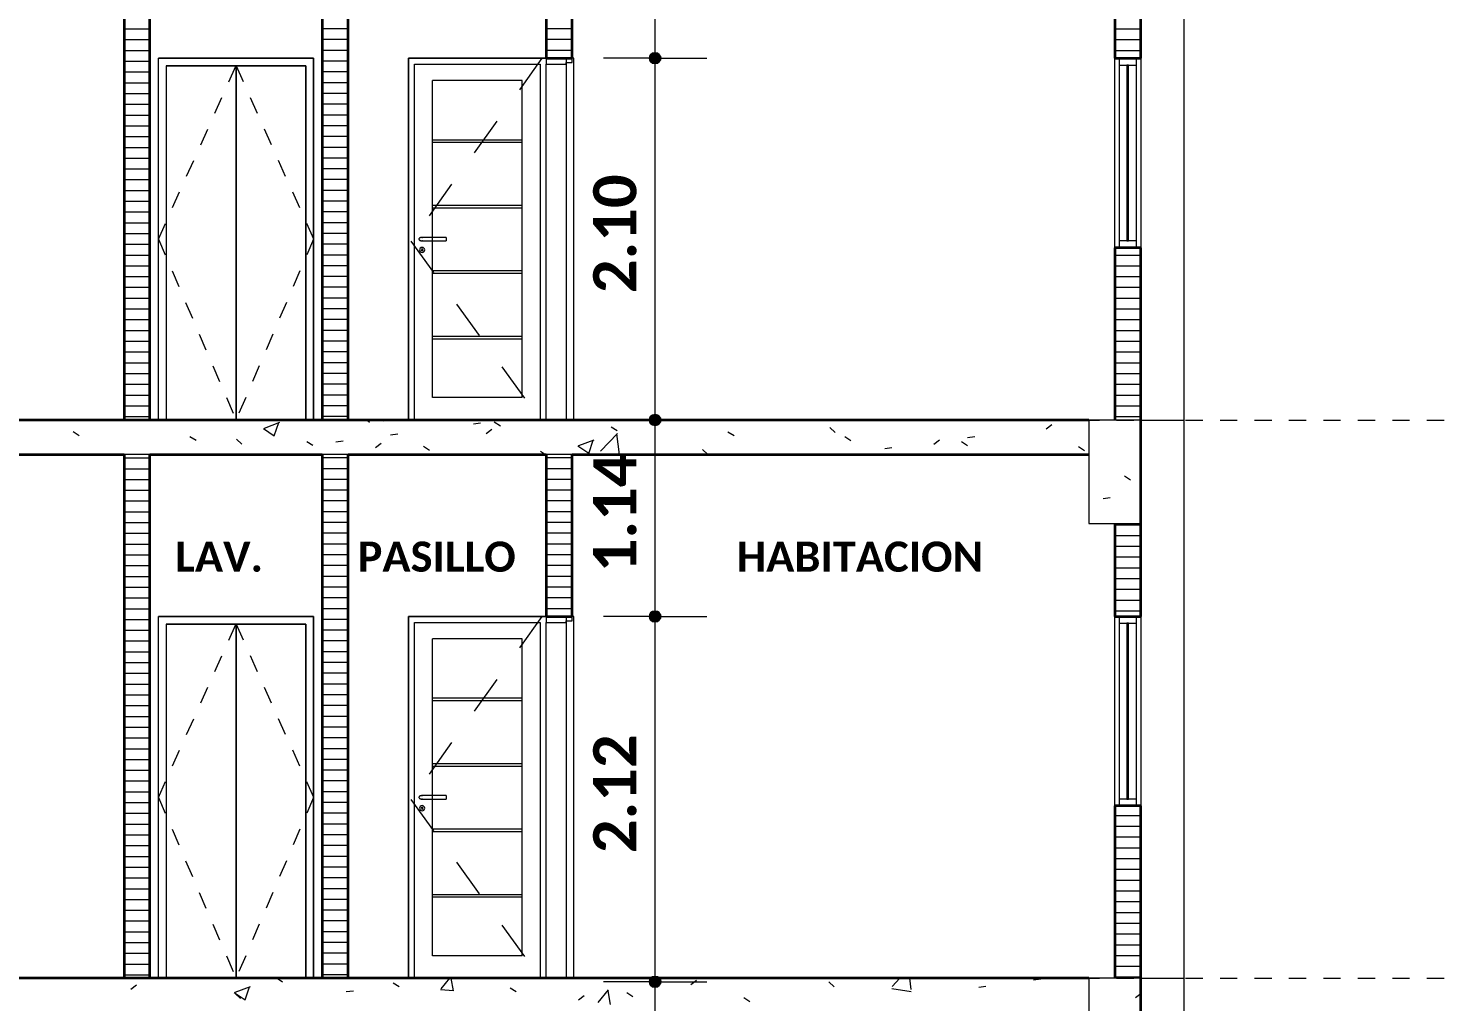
# Model space of a CAD drawing. Header units: metres. Extents: x -144 to 1000, y -717 to 29.
# Drawn here: x 235.41 to 243.67, y -630 to -624.35 of the extents above; entities that cross this region are included whole.
import ezdxf

# ---------------------------------------------------------------- set-up
doc = ezdxf.new("R2010")
doc.units = ezdxf.units.M
for name, pattern in [('Center', [0.054356, 0.00635, -0.016002, 0.016002, -0.016002]), ('Punto 1 mm', [0.075, 0, -0.075]), ('Trazo', [0.45, 0.225, -0.225])]:
    doc.linetypes.add(name, pattern=pattern)
doc.layers.get('0').update_dxf_attribs({"color": 1})
for name, color, linetype, lineweight in [('A-ANNO-DIMS', 1, 'Continuous', 9), ('A-DETL-GENF', 1, 'Continuous', 9), ('A-DETL-THIN', 1, 'Continuous', 9), ('A-DOOR', 1, 'Continuous', 9), ('A-DOOR-FRAM', 1, 'Continuous', 9), ('A-DOOR-HDLN', 1, 'Trazo', 20), ('A-FLOR', 2, 'Continuous', 9), ('A-FLOR-LEVL', 51, 'Continuous', 9), ('A-FLOR-PATT', 8, 'Continuous', 50), ('A-GLAZ', 1, 'Continuous', 9), ('A-WALL', 4, 'Continuous', 9), ('G-ANNO-TEXT', 2, 'Continuous', 9), ('I-FURN', 2, 'Continuous', 9), ('S-BEAM', 1, 'Continuous', 9)]:
    doc.layers.add(name, color=color, linetype=linetype, lineweight=lineweight)
doc.layers.add('A-WALL-PATT', color=7, linetype='Continuous', lineweight=35, true_color=0x9c9c9c)
doc.styles.add('Calibri_B', font='calibrib.ttf', dxfattribs={"height": 0.165})
doc.styles.add('Calibri_B_1', font='calibrib.ttf', dxfattribs={"height": 0.135})

# ---------------------------------------------------------------- blocks, each defined once
blk = doc.blocks.new('ololo')
at = {"layer": 'A-ANNO-DIMS', "lineweight": 25}
h = blk.add_hatch(color=256, dxfattribs=at)
edge = h.paths.add_edge_path()
edge.add_arc((239.0433, -624.5254), 0.0312, 0, 360)
h = blk.add_hatch(color=256, dxfattribs=at)
edge = h.paths.add_edge_path()
edge.add_arc((239.0433, -624.5254), 0.0312, 0, 360)
h = blk.add_hatch(color=256, dxfattribs=at)
edge = h.paths.add_edge_path()
edge.add_arc((239.0433, -626.6254), 0.0312, 0, 360)
h = blk.add_hatch(color=256, dxfattribs=at)
edge = h.paths.add_edge_path()
edge.add_arc((239.0433, -626.6254), 0.0312, 0, 360)
h = blk.add_hatch(color=256, dxfattribs=at)
edge = h.paths.add_edge_path()
edge.add_arc((239.0433, -627.7654), 0.0312, 0, 360)
h = blk.add_hatch(color=256, dxfattribs=at)
edge = h.paths.add_edge_path()
edge.add_arc((239.0433, -627.7654), 0.0312, 0, 360)
h = blk.add_hatch(color=256, dxfattribs=at)
edge = h.paths.add_edge_path()
edge.add_arc((239.0433, -629.8854), 0.0312, 0, 360)
h = blk.add_hatch(color=256, dxfattribs=at)
edge = h.paths.add_edge_path()
edge.add_arc((239.0433, -629.8854), 0.0312, 0, 360)
at = {"layer": 'A-ANNO-DIMS'}
for p, q in [((239.0433, -624.5254), (239.0433, -623.3854)), ((239.0433, -624.5254), (238.7433, -624.5254)), ((239.0433, -624.5254), (238.7433, -624.5254)), ((239.0433, -626.6254), (239.0433, -624.5254)), ((239.0433, -624.5254), (239.3433, -624.5254)), ((239.0433, -624.5254), (239.3433, -624.5254)), ((239.0433, -626.6254), (238.7433, -626.6254)), ((239.0433, -626.6254), (238.7433, -626.6254)), ((239.0433, -627.7654), (239.0433, -626.6254)), ((239.0433, -626.6254), (239.3433, -626.6254)), ((239.0433, -626.6254), (239.3433, -626.6254)), ((239.0433, -627.7654), (238.7433, -627.7654)), ((239.0433, -627.7654), (238.7433, -627.7654)), ((239.0433, -629.8854), (239.0433, -627.7654)), ((239.0433, -627.7654), (239.3433, -627.7654)), ((239.0433, -627.7654), (239.3433, -627.7654)), ((239.0433, -629.8854), (238.7433, -629.8854)), ((239.0433, -629.8854), (238.7433, -629.8854)), ((239.0433, -631.0054), (239.0433, -629.8854)), ((239.0433, -629.8854), (239.3433, -629.8854)), ((239.0433, -629.8854), (239.3433, -629.8854))]:
    blk.add_line(p, q, dxfattribs=at)
at = {"layer": 'A-ANNO-DIMS', "lineweight": 25}
for centre in [(239.0433, -624.5254), (239.0433, -624.5254), (239.0433, -626.6254), (239.0433, -626.6254), (239.0433, -627.7654), (239.0433, -627.7654), (239.0433, -629.8854), (239.0433, -629.8854)]:
    blk.add_circle(centre, 0.0312, dxfattribs=at)
at = {"layer": 'A-DETL-GENF'}
for p, q in [((241.7676, -626.9496), (241.8029, -626.9722)), ((241.643, -627.0802), (241.6846, -627.0748)), ((241.8302, -629.9773), (241.8612, -629.9534))]:
    blk.add_line(p, q, dxfattribs=at)
at = {"layer": 'A-DETL-THIN'}
for p, q in [((241.5612, -626.6254), (241.5612, -627.2254)), ((241.8612, -626.6254), (241.5612, -626.6254)), ((241.8612, -627.2254), (241.8612, -626.6254)), ((241.5612, -627.2254), (241.8612, -627.2254)), ((241.5612, -629.8654), (241.5612, -630.4654)), ((241.8612, -629.8654), (241.5612, -629.8654)), ((241.8612, -630.4654), (241.8612, -629.8654))]:
    blk.add_line(p, q, dxfattribs=at)
at = {"layer": 'A-DOOR', "lineweight": 15}
for p, q in [((238.5715, -624.5254), (238.5265, -624.5254)), ((238.5265, -624.5254), (238.5265, -626.6254)), ((238.5715, -626.6254), (238.5715, -624.5254)), ((238.5265, -626.6254), (238.5715, -626.6254)), ((238.5715, -627.7654), (238.5265, -627.7654)), ((238.5265, -627.7654), (238.5265, -629.8654)), ((238.5715, -629.8654), (238.5715, -627.7654)), ((238.5265, -629.8654), (238.5715, -629.8654))]:
    blk.add_line(p, q, dxfattribs=at)
at = {"layer": 'A-DOOR', "linetype": 'Center'}
for p, q in [((236.1615, -625.5754), (236.6115, -624.5704)), ((236.6115, -624.5704), (237.0615, -625.5754)), ((236.1615, -625.5754), (236.6115, -626.6254)), ((237.0615, -625.5754), (236.6115, -626.6254)), ((236.1615, -628.8154), (236.6115, -627.8104)), ((236.6115, -627.8104), (237.0615, -628.8154)), ((236.1615, -628.8154), (236.6115, -629.8654)), ((237.0615, -628.8154), (236.6115, -629.8654))]:
    blk.add_line(p, q, dxfattribs=at)
at = {"layer": 'A-DOOR'}
for p, q in [((236.2065, -624.5704), (236.2065, -626.6254)), ((236.6115, -624.5704), (236.2065, -624.5704)), ((236.6115, -626.6254), (236.6115, -624.5704)), ((237.0165, -624.5704), (236.6115, -624.5704)), ((236.6115, -624.5704), (236.6115, -626.6254)), ((237.0165, -626.6254), (237.0165, -624.5704)), ((238.2715, -624.6554), (237.7515, -624.6554)), ((237.7515, -626.4954), (237.7515, -624.6554)), ((238.2715, -626.4954), (238.2715, -624.6554)), ((238.2715, -625.0004), (237.7515, -625.0004)), ((238.2715, -625.0154), (237.7515, -625.0154)), ((238.2715, -625.3804), (237.7515, -625.3804)), ((238.2715, -625.3954), (237.7515, -625.3954)), ((237.6898, -625.5654), (237.6932, -625.5654)), ((237.6932, -625.5853), (237.6898, -625.5853)), ((237.8315, -625.5654), (237.6915, -625.5654)), ((237.6915, -625.5854), (237.8315, -625.5854)), ((238.2715, -625.7604), (237.7515, -625.7604)), ((238.2715, -625.7754), (237.7515, -625.7754)), ((238.2715, -626.1404), (237.7515, -626.1404)), ((238.2715, -626.1554), (237.7515, -626.1554)), ((238.2715, -626.4954), (237.7515, -626.4954)), ((236.2065, -627.8104), (236.2065, -629.8654)), ((236.6115, -627.8104), (236.2065, -627.8104)), ((236.6115, -629.8654), (236.6115, -627.8104)), ((237.0165, -627.8104), (236.6115, -627.8104)), ((236.6115, -627.8104), (236.6115, -629.8654)), ((237.0165, -629.8654), (237.0165, -627.8104)), ((238.2715, -627.8954), (237.7515, -627.8954)), ((237.7515, -629.7354), (237.7515, -627.8954)), ((238.2715, -629.7354), (238.2715, -627.8954)), ((238.2715, -628.2404), (237.7515, -628.2404)), ((238.2715, -628.2554), (237.7515, -628.2554)), ((238.2715, -628.6204), (237.7515, -628.6204)), ((238.2715, -628.6354), (237.7515, -628.6354)), ((237.6898, -628.8054), (237.6932, -628.8054)), ((237.6932, -628.8253), (237.6898, -628.8253)), ((237.8315, -628.8054), (237.6915, -628.8054)), ((237.6915, -628.8254), (237.8315, -628.8254)), ((238.2715, -629.0004), (237.7515, -629.0004)), ((238.2715, -629.0154), (237.7515, -629.0154)), ((238.2715, -629.3804), (237.7515, -629.3804)), ((238.2715, -629.3954), (237.7515, -629.3954)), ((238.2715, -629.7354), (237.7515, -629.7354))]:
    blk.add_line(p, q, dxfattribs=at)
at = {"layer": 'A-DOOR', "flags": 128}
for points in [[(237.8315, -625.5654), (237.8315, -625.5658), (237.8315, -625.5664), (237.8315, -625.5674), (237.8315, -625.5686), (237.8315, -625.5701), (237.8315, -625.5718), (237.8315, -625.5735), (237.8315, -625.5754)], [(237.8315, -625.5754), (237.8315, -625.5772), (237.8315, -625.579), (237.8315, -625.5806), (237.8315, -625.5821), (237.8315, -625.5834), (237.8315, -625.5843), (237.8315, -625.585), (237.8315, -625.5853)], [(237.8315, -628.8054), (237.8315, -628.8058), (237.8315, -628.8064), (237.8315, -628.8074), (237.8315, -628.8086), (237.8315, -628.8101), (237.8315, -628.8118), (237.8315, -628.8135), (237.8315, -628.8154)], [(237.8315, -628.8154), (237.8315, -628.8172), (237.8315, -628.819), (237.8315, -628.8206), (237.8315, -628.8221), (237.8315, -628.8234), (237.8315, -628.8243), (237.8315, -628.825), (237.8315, -628.8253)]]:
    blk.add_lwpolyline(points, dxfattribs=at)
at = {"layer": 'A-DOOR'}
for centre, radius, start, end in [((237.6915, -625.6383), 0.015, 90, 270), ((237.6915, -625.6383), 0.015, 270, 90), ((237.6915, -625.6383), 0.005, 90, 270), ((237.6915, -625.6383), 0.005, 270, 90), ((237.6915, -628.8783), 0.015, 90, 270), ((237.6915, -628.8783), 0.005, 90, 270), ((237.6915, -628.8783), 0.015, 270, 90), ((237.6915, -628.8783), 0.005, 270, 90)]:
    blk.add_arc(centre, radius, start, end, dxfattribs=at)
for points in [[(237.6932, -625.5654), (237.6921, -625.5654), (237.6898, -625.5654), (237.6864, -625.5657), (237.6832, -625.5664), (237.6803, -625.5674), (237.6778, -625.5686), (237.6757, -625.5701), (237.6742, -625.5717), (237.6732, -625.5735), (237.673, -625.5748), (237.673, -625.5754)], [(237.673, -625.5754), (237.673, -625.576), (237.6732, -625.5772), (237.6742, -625.579), (237.6757, -625.5807), (237.6778, -625.5822), (237.6803, -625.5834), (237.6832, -625.5844), (237.6864, -625.5851), (237.6898, -625.5854), (237.6921, -625.5854), (237.6932, -625.5853)], [(237.6932, -628.8054), (237.6921, -628.8054), (237.6898, -628.8054), (237.6864, -628.8057), (237.6832, -628.8064), (237.6803, -628.8074), (237.6778, -628.8086), (237.6757, -628.8101), (237.6742, -628.8117), (237.6732, -628.8135), (237.673, -628.8148), (237.673, -628.8154)], [(237.673, -628.8154), (237.673, -628.816), (237.6732, -628.8172), (237.6742, -628.819), (237.6757, -628.8207), (237.6778, -628.8222), (237.6803, -628.8234), (237.6832, -628.8244), (237.6864, -628.8251), (237.6898, -628.8254), (237.6921, -628.8254), (237.6932, -628.8253)]]:
    blk.add_open_spline(points, degree=3, dxfattribs=at)
at = {"layer": 'A-DOOR-FRAM'}
for p, q in [((236.1615, -626.6254), (236.1615, -624.5254)), ((237.0615, -624.5254), (236.1615, -624.5254)), ((237.0615, -626.6254), (237.0615, -624.5254)), ((238.4115, -624.5254), (237.6115, -624.5254)), ((237.6115, -624.5254), (237.6115, -626.6254)), ((236.2065, -624.5704), (236.2065, -626.6254)), ((236.2065, -624.5704), (237.0165, -624.5704)), ((237.0165, -624.5704), (237.0165, -626.6254)), ((237.6465, -626.6254), (237.6465, -624.5604)), ((237.6465, -624.5604), (238.3765, -624.5604)), ((238.3765, -624.5604), (238.3765, -626.6254)), ((238.4115, -626.6254), (238.4115, -624.5604)), ((236.1615, -629.8654), (236.1615, -627.7654)), ((237.0615, -627.7654), (236.1615, -627.7654)), ((237.0615, -629.8654), (237.0615, -627.7654)), ((238.4115, -627.7654), (237.6115, -627.7654)), ((237.6115, -627.7654), (237.6115, -629.8654)), ((236.2065, -627.8104), (236.2065, -629.8654)), ((236.2065, -627.8104), (237.0165, -627.8104)), ((237.0165, -627.8104), (237.0165, -629.8654)), ((237.6465, -629.8654), (237.6465, -627.8004)), ((237.6465, -627.8004), (238.3765, -627.8004)), ((238.3765, -627.8004), (238.3765, -629.8654)), ((238.4115, -629.8654), (238.4115, -627.8004))]:
    blk.add_line(p, q, dxfattribs=at)
at = {"layer": 'A-DOOR-FRAM', "lineweight": 15}
for p, q in [((238.4115, -624.5254), (238.4115, -624.5604)), ((238.5615, -624.5254), (238.4115, -624.5254)), ((238.5265, -624.5604), (238.5265, -624.5504)), ((238.5265, -624.5504), (238.5615, -624.5504)), ((238.5615, -624.5504), (238.5615, -624.5254)), ((238.4115, -624.5604), (238.5265, -624.5604)), ((238.4115, -627.7654), (238.4115, -627.8004)), ((238.5615, -627.7654), (238.4115, -627.7654)), ((238.5615, -627.7904), (238.5615, -627.7654)), ((238.4115, -627.8004), (238.5265, -627.8004)), ((238.5265, -627.8004), (238.5265, -627.7904)), ((238.5265, -627.7904), (238.5615, -627.7904))]:
    blk.add_line(p, q, dxfattribs=at)
at = {"layer": 'A-DOOR-HDLN'}
for p, q in [((238.3865, -624.5254), (237.6265, -625.5874)), ((237.6265, -625.5874), (238.3765, -626.6254)), ((238.3865, -627.7654), (237.6265, -628.8274)), ((237.6265, -628.8274), (238.3765, -629.8654))]:
    blk.add_line(p, q, dxfattribs=at)
at = {"layer": 'A-FLOR', "lineweight": 35}
for p, q in [((241.5612, -626.6254), (232.9626, -626.6254)), ((232.9626, -626.8254), (235.9615, -626.8254)), ((236.1115, -626.8254), (237.1115, -626.8254)), ((237.2615, -626.8254), (238.4115, -626.8254)), ((238.5615, -626.8254), (241.5612, -626.8254)), ((241.5612, -629.8654), (232.9626, -629.8654))]:
    blk.add_line(p, q, dxfattribs=at)
at = {"layer": 'A-FLOR-LEVL', "color": 251, "linetype": 'Punto 1 mm', "true_color": 0x6c6c6c}
for p, q in [((237.7216, -626.6254), (250.923, -626.6254)), ((237.7216, -629.8654), (250.923, -629.8654))]:
    blk.add_line(p, q, dxfattribs=at)
at = {"layer": 'A-FLOR-PATT', "color": 8, "lineweight": 5, "true_color": 0x828282}
for p, q in [((235.4836, -626.6286), (235.4878, -626.6254)), ((235.666, -626.6919), (235.7014, -626.7144)), ((236.7706, -626.6742), (236.8337, -626.7168)), ((236.7761, -626.6721), (236.865, -626.638)), ((236.8337, -626.7172), (236.8594, -626.6405)), ((237.3716, -626.6254), (237.3859, -626.6385)), ((237.4606, -626.6254), (237.4674, -626.6297)), ((237.4642, -626.6254), (237.4837, -626.6284)), ((237.9893, -626.6474), (238.0308, -626.6419)), ((238.0628, -626.7042), (238.0961, -626.6786)), ((238.11, -626.6358), (238.1454, -626.6584)), ((238.7257, -626.806), (238.8246, -626.7029)), ((238.788, -626.6645), (238.8234, -626.687)), ((239.466, -626.6931), (239.5013, -626.7156)), ((240.0582, -626.6698), (240.0891, -626.6981)), ((241.3122, -626.6764), (241.3455, -626.6508)), ((236.344, -626.7205), (236.3793, -626.743)), ((236.6144, -626.7374), (236.6453, -626.7657)), ((237.0219, -626.7492), (237.0573, -626.7717)), ((237.1911, -626.7525), (237.2327, -626.747)), ((237.4213, -626.7855), (237.4546, -626.7599)), ((237.5083, -626.7107), (237.5498, -626.7053)), ((237.6999, -626.7778), (237.7352, -626.8003)), ((238.5957, -626.7759), (238.6589, -626.8185)), ((238.6015, -626.7737), (238.6904, -626.7396)), ((238.6588, -626.8189), (238.6846, -626.7422)), ((238.8362, -626.8254), (238.8222, -626.7051)), ((240.1439, -626.7218), (240.1793, -626.7443)), ((240.3761, -626.7901), (240.4177, -626.7846)), ((240.6604, -626.7656), (240.6937, -626.7401)), ((240.8219, -626.7504), (240.8572, -626.7729)), ((240.8571, -626.7268), (240.8987, -626.7213)), ((241.4998, -626.779), (241.5352, -626.8016)), ((238.3778, -626.8064), (238.4076, -626.8254)), ((238.7259, -626.8211), (238.7538, -626.8254)), ((239.3176, -626.797), (239.3485, -626.8253)), ((236.0016, -629.9295), (236.0348, -629.904)), ((236.6064, -629.9465), (236.6954, -629.9124)), ((236.6647, -629.9914), (236.6905, -629.9146)), ((236.8495, -629.8654), (236.881, -629.8855)), ((237.5236, -629.8916), (237.5589, -629.9141)), ((237.8013, -629.9263), (237.8524, -629.8654)), ((237.8739, -629.9376), (237.8606, -629.8654)), ((238.2015, -629.9203), (238.2369, -629.9428)), ((239.251, -629.9017), (239.2842, -629.8762)), ((240.0513, -629.8867), (240.0822, -629.9151)), ((240.4172, -629.9249), (240.5302, -629.9425)), ((240.4183, -629.9123), (240.4633, -629.8654)), ((240.5284, -629.9313), (240.5208, -629.8654)), ((240.9218, -629.9167), (240.9633, -629.9112)), ((241.2394, -629.8749), (241.281, -629.8694)), ((236.6016, -629.9483), (236.6648, -629.991)), ((236.6069, -629.9538), (236.6378, -629.9821)), ((237.2516, -629.943), (237.2931, -629.9375)), ((237.7978, -629.9305), (237.8737, -629.9371)), ((238.5991, -629.991), (238.6323, -629.9655)), ((238.7122, -630.006), (238.7734, -629.933)), ((238.7848, -630.0173), (238.7701, -629.9377)), ((238.8795, -629.9489), (238.9148, -629.9714)), ((239.5575, -629.9775), (239.5928, -630.0001))]:
    blk.add_line(p, q, dxfattribs=at)
at = {"layer": 'A-GLAZ', "lineweight": 15}
for p, q in [((241.8363, -624.5254), (241.7363, -624.5254)), ((241.7363, -624.5254), (241.7363, -624.5654)), ((241.8363, -624.5654), (241.8363, -624.5254)), ((241.7363, -624.5654), (241.8363, -624.5654)), ((241.7913, -624.5654), (241.7813, -624.5654)), ((241.7813, -624.5654), (241.7813, -625.5854)), ((241.7913, -625.5854), (241.7913, -624.5654)), ((241.7363, -625.5854), (241.7363, -625.6254)), ((241.8363, -625.5854), (241.7363, -625.5854)), ((241.7363, -625.6254), (241.8363, -625.6254)), ((241.7813, -625.5854), (241.7913, -625.5854)), ((241.8363, -625.6254), (241.8363, -625.5854)), ((241.8363, -627.7654), (241.7363, -627.7654)), ((241.7363, -627.7654), (241.7363, -627.8054)), ((241.8363, -627.8054), (241.8363, -627.7654)), ((241.7363, -627.8054), (241.8363, -627.8054)), ((241.7913, -627.8054), (241.7813, -627.8054)), ((241.7813, -627.8054), (241.7813, -628.8254)), ((241.7913, -628.8254), (241.7913, -627.8054)), ((241.7363, -628.8254), (241.7363, -628.8654)), ((241.8363, -628.8254), (241.7363, -628.8254)), ((241.7813, -628.8254), (241.7913, -628.8254)), ((241.8363, -628.8654), (241.8363, -628.8254)), ((241.7363, -628.8654), (241.8363, -628.8654))]:
    blk.add_line(p, q, dxfattribs=at)
at = {"layer": 'A-GLAZ'}
for p, q in [((241.7363, -624.5654), (241.7363, -625.5854)), ((241.8363, -625.5854), (241.8363, -624.5654)), ((241.7363, -627.8054), (241.7363, -628.8254)), ((241.8363, -628.8254), (241.8363, -627.8054))]:
    blk.add_line(p, q, dxfattribs=at)
at = {"layer": 'A-WALL'}
for p, q in [((242.1113, -613.6654), (242.1113, -626.6254)), ((236.1615, -626.6254), (236.1615, -624.5254)), ((236.1615, -624.5254), (237.0615, -624.5254)), ((237.0615, -624.5254), (237.0615, -626.6254)), ((237.6115, -626.6254), (237.6115, -624.5254)), ((237.6115, -624.5254), (238.4115, -624.5254)), ((241.7113, -625.6254), (241.7113, -624.5254)), ((241.8613, -624.5254), (241.8613, -625.6254)), ((241.8613, -626.6254), (242.1113, -626.6254)), ((242.1113, -626.6254), (242.1113, -642.8254)), ((236.1115, -626.8254), (235.9615, -626.8254)), ((237.2615, -626.8254), (237.1115, -626.8254)), ((238.5615, -626.8254), (238.4115, -626.8254)), ((236.1615, -629.8654), (236.1615, -627.7654)), ((236.1615, -627.7654), (237.0615, -627.7654)), ((237.0615, -627.7654), (237.0615, -629.8654)), ((237.6115, -629.8654), (237.6115, -627.7654)), ((237.6115, -627.7654), (238.4115, -627.7654)), ((241.7113, -628.8654), (241.7113, -627.7654)), ((241.8613, -627.7654), (241.8613, -628.8654)), ((241.8613, -629.8654), (242.1113, -629.8654))]:
    blk.add_line(p, q, dxfattribs=at)
at = {"layer": 'A-WALL', "lineweight": 35}
for p, q in [((241.8613, -624.5254), (241.8613, -622.3854)), ((235.9615, -623.5854), (235.9615, -626.6254)), ((236.1115, -626.6254), (236.1115, -623.5854)), ((237.1115, -623.5854), (237.1115, -626.6254)), ((237.2615, -626.6254), (237.2615, -623.5854)), ((238.4115, -623.5854), (238.4115, -624.5254)), ((238.5615, -624.5254), (238.5615, -623.5854)), ((241.7113, -623.9854), (241.7113, -624.5254)), ((238.4115, -624.5254), (238.5615, -624.5254)), ((241.7113, -624.5254), (241.8613, -624.5254)), ((241.8613, -625.6254), (241.7113, -625.6254)), ((241.7113, -625.6254), (241.7113, -626.6254)), ((241.8613, -626.6254), (241.8613, -625.6254)), ((235.9615, -626.8254), (235.9615, -629.8654)), ((236.1115, -629.8654), (236.1115, -626.8254)), ((237.1115, -626.8254), (237.1115, -629.8654)), ((237.2615, -629.8654), (237.2615, -626.8254)), ((238.4115, -626.8254), (238.4115, -627.7654)), ((238.5615, -627.7654), (238.5615, -626.8254)), ((241.7113, -627.2254), (241.7113, -627.7654)), ((241.8613, -627.7654), (241.8613, -627.2254)), ((238.4115, -627.7654), (238.5615, -627.7654)), ((241.7113, -627.7654), (241.8613, -627.7654)), ((241.8613, -628.8654), (241.7113, -628.8654)), ((241.7113, -628.8654), (241.7113, -629.8654)), ((241.8613, -629.8854), (241.8613, -628.8654))]:
    blk.add_line(p, q, dxfattribs=at)
at = {"layer": 'A-WALL-PATT', "color": 8, "lineweight": 5, "true_color": 0x727272}
for p, q in [((235.9615, -624.3554), (236.1108, -624.3554)), ((237.2615, -624.3554), (237.1115, -624.3554)), ((238.5615, -624.3554), (238.4115, -624.3554)), ((241.7113, -624.3554), (241.8613, -624.3554)), ((235.9615, -624.4179), (236.1108, -624.4179)), ((237.2615, -624.4179), (237.1115, -624.4179)), ((238.5615, -624.4179), (238.4115, -624.4179)), ((241.7113, -624.4179), (241.8613, -624.4179)), ((235.9615, -624.4804), (236.1108, -624.4804)), ((235.9615, -624.5429), (236.1109, -624.5429)), ((237.2615, -624.4804), (237.1115, -624.4804)), ((237.2615, -624.5429), (237.1115, -624.5429)), ((238.5615, -624.4804), (238.4115, -624.4804)), ((241.7113, -624.4804), (241.8613, -624.4804)), ((235.9615, -624.6054), (236.1109, -624.6054)), ((237.2615, -624.6054), (237.1115, -624.6054)), ((235.9615, -624.6679), (236.1109, -624.6679)), ((237.2615, -624.6679), (237.1115, -624.6679)), ((235.9615, -624.7304), (236.1109, -624.7304)), ((235.9615, -624.7929), (236.1109, -624.7929)), ((237.2615, -624.7304), (237.1115, -624.7304)), ((237.2615, -624.7929), (237.1115, -624.7929)), ((235.9615, -624.8554), (236.111, -624.8554)), ((237.2615, -624.8554), (237.1115, -624.8554)), ((235.9615, -624.9179), (236.111, -624.9179)), ((237.2615, -624.9179), (237.1115, -624.9179)), ((235.9615, -624.9804), (236.111, -624.9804)), ((235.9615, -625.0429), (236.111, -625.0429)), ((237.2615, -624.9804), (237.1115, -624.9804)), ((237.2615, -625.0429), (237.1115, -625.0429)), ((235.9615, -625.1054), (236.111, -625.1054)), ((237.2615, -625.1054), (237.1115, -625.1054)), ((235.9615, -625.1679), (236.1111, -625.1679)), ((237.2615, -625.1679), (237.1115, -625.1679)), ((235.9615, -625.2304), (236.1111, -625.2304)), ((235.9615, -625.2929), (236.1111, -625.2929)), ((237.2615, -625.2304), (237.1115, -625.2304)), ((237.2615, -625.2929), (237.1115, -625.2929)), ((235.9615, -625.3554), (236.1111, -625.3554)), ((237.2615, -625.3554), (237.1115, -625.3554)), ((235.9615, -625.4179), (236.1111, -625.4179)), ((237.2615, -625.4179), (237.1115, -625.4179)), ((235.9615, -625.4804), (236.1112, -625.4804)), ((235.9615, -625.5429), (236.1112, -625.5429)), ((237.2615, -625.4804), (237.1115, -625.4804)), ((237.2615, -625.5429), (237.1115, -625.5429)), ((235.9615, -625.6054), (236.1112, -625.6054)), ((237.2615, -625.6054), (237.1115, -625.6054)), ((235.9615, -625.6679), (236.1112, -625.6679)), ((237.2615, -625.6679), (237.1115, -625.6679)), ((241.7113, -625.6679), (241.8613, -625.6679)), ((235.9615, -625.7304), (236.1112, -625.7304)), ((235.9615, -625.7929), (236.1112, -625.7929)), ((237.2615, -625.7304), (237.1115, -625.7304)), ((237.2615, -625.7929), (237.1115, -625.7929)), ((241.7113, -625.7304), (241.8613, -625.7304)), ((241.7113, -625.7929), (241.8613, -625.7929)), ((235.9615, -625.8554), (236.1113, -625.8554)), ((237.2615, -625.8554), (237.1115, -625.8554)), ((241.7113, -625.8554), (241.8613, -625.8554)), ((235.9615, -625.9179), (236.1113, -625.9179)), ((237.2615, -625.9179), (237.1115, -625.9179)), ((241.7113, -625.9179), (241.8613, -625.9179)), ((235.9615, -625.9804), (236.1113, -625.9804)), ((235.9615, -626.0429), (236.1113, -626.0429)), ((237.2615, -625.9804), (237.1115, -625.9804)), ((237.2615, -626.0429), (237.1115, -626.0429)), ((241.7113, -625.9804), (241.8613, -625.9804)), ((241.7113, -626.0429), (241.8613, -626.0429)), ((235.9615, -626.1054), (236.1113, -626.1054)), ((237.2615, -626.1054), (237.1115, -626.1054)), ((241.7113, -626.1054), (241.8613, -626.1054)), ((235.9615, -626.1679), (236.1114, -626.1679)), ((237.2615, -626.1679), (237.1115, -626.1679)), ((241.7113, -626.1679), (241.8613, -626.1679)), ((235.9615, -626.2304), (236.1114, -626.2304)), ((237.2615, -626.2304), (237.1115, -626.2304)), ((241.7113, -626.2304), (241.8613, -626.2304)), ((235.9615, -626.2929), (236.1114, -626.2929)), ((235.9615, -626.3554), (236.1114, -626.3554)), ((237.2615, -626.2929), (237.1115, -626.2929)), ((237.2615, -626.3554), (237.1115, -626.3554)), ((241.7113, -626.2929), (241.8613, -626.2929)), ((241.7113, -626.3554), (241.8613, -626.3554)), ((235.9615, -626.4179), (236.1114, -626.4179)), ((237.2615, -626.4179), (237.1115, -626.4179)), ((241.7113, -626.4179), (241.8613, -626.4179)), ((235.9615, -626.4804), (236.1115, -626.4804)), ((237.2615, -626.4804), (237.1115, -626.4804)), ((241.7113, -626.4804), (241.8613, -626.4804)), ((235.9615, -626.5429), (236.1115, -626.5429)), ((235.9615, -626.6054), (236.1115, -626.6054)), ((237.2615, -626.5429), (237.1115, -626.5429)), ((237.2615, -626.6054), (237.1115, -626.6054)), ((241.7113, -626.5429), (241.8613, -626.5429)), ((241.7113, -626.6054), (241.8613, -626.6054)), ((235.9615, -626.8454), (236.1106, -626.8454)), ((237.2615, -626.8454), (237.1115, -626.8454)), ((238.5615, -626.8454), (238.4115, -626.8454)), ((235.9615, -626.9079), (236.1106, -626.9079)), ((237.2615, -626.9079), (237.1115, -626.9079)), ((238.5615, -626.9079), (238.4115, -626.9079)), ((235.9615, -626.9704), (236.1106, -626.9704)), ((235.9615, -627.0329), (236.1106, -627.0329)), ((237.2615, -626.9704), (237.1115, -626.9704)), ((237.2615, -627.0329), (237.1115, -627.0329)), ((238.5615, -626.9704), (238.4115, -626.9704)), ((238.5615, -627.0329), (238.4115, -627.0329)), ((235.9615, -627.0954), (236.1106, -627.0954)), ((237.2615, -627.0954), (237.1115, -627.0954)), ((238.5615, -627.0954), (238.4115, -627.0954)), ((235.9615, -627.1579), (236.1107, -627.1579)), ((237.2615, -627.1579), (237.1115, -627.1579)), ((238.5615, -627.1579), (238.4115, -627.1579)), ((235.9615, -627.2204), (236.1107, -627.2204)), ((237.2615, -627.2204), (237.1115, -627.2204)), ((238.5615, -627.2204), (238.4115, -627.2204)), ((241.7113, -627.2329), (241.8612, -627.2329)), ((235.9615, -627.2829), (236.1107, -627.2829)), ((235.9615, -627.3454), (236.1107, -627.3454)), ((237.2615, -627.2829), (237.1115, -627.2829)), ((237.2615, -627.3454), (237.1115, -627.3454)), ((238.5615, -627.2829), (238.4115, -627.2829)), ((238.5615, -627.3454), (238.4115, -627.3454)), ((241.7113, -627.2954), (241.8612, -627.2954)), ((241.7113, -627.3579), (241.8612, -627.3579)), ((235.9615, -627.4079), (236.1107, -627.4079)), ((237.2615, -627.4079), (237.1115, -627.4079)), ((238.5615, -627.4079), (238.4115, -627.4079)), ((241.7113, -627.4204), (241.8612, -627.4204)), ((235.9615, -627.4704), (236.1108, -627.4704)), ((237.2615, -627.4704), (237.1115, -627.4704)), ((238.5615, -627.4704), (238.4115, -627.4704)), ((241.7113, -627.4829), (241.8612, -627.4829)), ((235.9615, -627.5329), (236.1108, -627.5329)), ((235.9615, -627.5954), (236.1108, -627.5954)), ((237.2615, -627.5329), (237.1115, -627.5329)), ((237.2615, -627.5954), (237.1115, -627.5954)), ((238.5615, -627.5329), (238.4115, -627.5329)), ((238.5615, -627.5954), (238.4115, -627.5954)), ((241.7113, -627.5454), (241.8613, -627.5454)), ((241.7113, -627.6079), (241.8613, -627.6079)), ((235.9615, -627.6579), (236.1108, -627.6579)), ((237.2615, -627.6579), (237.1115, -627.6579)), ((238.5615, -627.6579), (238.4115, -627.6579)), ((241.7113, -627.6704), (241.8613, -627.6704)), ((235.9615, -627.7204), (236.1108, -627.7204)), ((237.2615, -627.7204), (237.1115, -627.7204)), ((238.5615, -627.7204), (238.4115, -627.7204)), ((241.7113, -627.7329), (241.8613, -627.7329)), ((235.9615, -627.7829), (236.1109, -627.7829)), ((235.9615, -627.8454), (236.1109, -627.8454)), ((237.2615, -627.7829), (237.1115, -627.7829)), ((237.2615, -627.8454), (237.1115, -627.8454)), ((235.9615, -627.9079), (236.1109, -627.9079)), ((237.2615, -627.9079), (237.1115, -627.9079)), ((235.9615, -627.9704), (236.1109, -627.9704)), ((237.2615, -627.9704), (237.1115, -627.9704)), ((235.9615, -628.0329), (236.1109, -628.0329)), ((235.9615, -628.0954), (236.111, -628.0954)), ((237.2615, -628.0329), (237.1115, -628.0329)), ((237.2615, -628.0954), (237.1115, -628.0954)), ((235.9615, -628.1579), (236.111, -628.1579)), ((237.2615, -628.1579), (237.1115, -628.1579)), ((235.9615, -628.2204), (236.111, -628.2204)), ((237.2615, -628.2204), (237.1115, -628.2204)), ((235.9615, -628.2829), (236.111, -628.2829)), ((235.9615, -628.3454), (236.111, -628.3454)), ((237.2615, -628.2829), (237.1115, -628.2829)), ((237.2615, -628.3454), (237.1115, -628.3454)), ((235.9615, -628.4079), (236.1111, -628.4079)), ((237.2615, -628.4079), (237.1115, -628.4079)), ((235.9615, -628.4704), (236.1111, -628.4704)), ((237.2615, -628.4704), (237.1115, -628.4704)), ((235.9615, -628.5329), (236.1111, -628.5329)), ((235.9615, -628.5954), (236.1111, -628.5954)), ((237.2615, -628.5329), (237.1115, -628.5329)), ((237.2615, -628.5954), (237.1115, -628.5954)), ((235.9615, -628.6579), (236.1111, -628.6579)), ((237.2615, -628.6579), (237.1115, -628.6579)), ((235.9615, -628.7204), (236.1112, -628.7204)), ((237.2615, -628.7204), (237.1115, -628.7204)), ((235.9615, -628.7829), (236.1112, -628.7829)), ((235.9615, -628.8454), (236.1112, -628.8454)), ((237.2615, -628.7829), (237.1115, -628.7829)), ((237.2615, -628.8454), (237.1115, -628.8454)), ((235.9615, -628.9079), (236.1112, -628.9079)), ((237.2615, -628.9079), (237.1115, -628.9079)), ((241.7113, -628.9204), (241.8613, -628.9204)), ((235.9615, -628.9704), (236.1112, -628.9704)), ((237.2615, -628.9704), (237.1115, -628.9704)), ((241.7113, -628.9829), (241.8613, -628.9829)), ((235.9615, -629.0329), (236.1112, -629.0329)), ((235.9615, -629.0954), (236.1113, -629.0954)), ((237.2615, -629.0329), (237.1115, -629.0329)), ((237.2615, -629.0954), (237.1115, -629.0954)), ((241.7113, -629.0454), (241.8613, -629.0454)), ((235.9615, -629.1579), (236.1113, -629.1579)), ((237.2615, -629.1579), (237.1115, -629.1579)), ((241.7113, -629.1079), (241.8613, -629.1079)), ((241.7113, -629.1704), (241.8613, -629.1704)), ((235.9615, -629.2204), (236.1113, -629.2204)), ((237.2615, -629.2204), (237.1115, -629.2204)), ((241.7113, -629.2329), (241.8613, -629.2329)), ((235.9615, -629.2829), (236.1113, -629.2829)), ((235.9615, -629.3454), (236.1113, -629.3454)), ((237.2615, -629.2829), (237.1115, -629.2829)), ((237.2615, -629.3454), (237.1115, -629.3454)), ((241.7113, -629.2954), (241.8613, -629.2954)), ((235.9615, -629.4079), (236.1114, -629.4079)), ((237.2615, -629.4079), (237.1115, -629.4079)), ((241.7113, -629.3579), (241.8613, -629.3579)), ((241.7113, -629.4204), (241.8613, -629.4204)), ((235.9615, -629.4704), (236.1114, -629.4704)), ((237.2615, -629.4704), (237.1115, -629.4704)), ((241.7113, -629.4829), (241.8613, -629.4829)), ((235.9615, -629.5329), (236.1114, -629.5329)), ((237.2615, -629.5329), (237.1115, -629.5329)), ((241.7113, -629.5454), (241.8613, -629.5454)), ((235.9615, -629.5954), (236.1114, -629.5954)), ((235.9615, -629.6579), (236.1114, -629.6579)), ((237.2615, -629.5954), (237.1115, -629.5954)), ((237.2615, -629.6579), (237.1115, -629.6579)), ((241.7113, -629.6079), (241.8613, -629.6079)), ((241.7113, -629.6704), (241.8613, -629.6704)), ((235.9615, -629.7204), (236.1115, -629.7204)), ((237.2615, -629.7204), (237.1115, -629.7204)), ((241.7113, -629.7329), (241.8613, -629.7329)), ((235.9615, -629.7829), (236.1115, -629.7829)), ((237.2615, -629.7829), (237.1115, -629.7829)), ((241.7113, -629.7954), (241.8613, -629.7954)), ((235.9615, -629.8454), (236.1115, -629.8454)), ((237.2615, -629.8454), (237.1115, -629.8454)), ((241.7113, -629.8579), (241.8613, -629.8579))]:
    blk.add_line(p, q, dxfattribs=at)
at = {"layer": 'I-FURN'}
for p, q in [((236.2009, -629.8654), (237.0055, -629.8654)), ((236.2509, -629.8654), (236.9555, -629.8654)), ((236.9555, -629.8654), (236.2509, -629.8654)), ((236.2509, -629.8654), (236.9555, -629.8654)), ((236.9555, -629.8654), (236.2509, -629.8654)), ((236.9555, -629.8654), (236.2509, -629.8654)), ((236.3499, -629.8654), (236.8565, -629.8654)), ((236.8565, -629.8654), (236.3499, -629.8654)), ((236.9452, -629.8654), (236.9316, -629.8654)), ((239.4835, -629.8654), (239.6963, -629.8654)), ((239.6433, -629.8654), (239.4835, -629.8654)), ((239.4858, -629.8654), (239.5233, -629.8654)), ((239.4886, -629.8654), (239.5318, -629.8654)), ((239.7267, -629.8654), (239.514, -629.8654)), ((239.514, -629.8654), (239.7137, -629.8654)), ((239.5537, -629.8654), (239.5162, -629.8654)), ((239.5622, -629.8654), (239.519, -629.8654)), ((239.5233, -629.8654), (239.6535, -629.8654)), ((239.5563, -629.8654), (239.5318, -629.8654)), ((239.5446, -629.8654), (239.5556, -629.8654)), ((239.6839, -629.8654), (239.5537, -629.8654)), ((239.5714, -629.8654), (239.5556, -629.8654)), ((239.5622, -629.8654), (239.5868, -629.8654)), ((239.5689, -629.8654), (239.5693, -629.8654)), ((239.569, -629.8654), (239.5998, -629.8654)), ((239.5731, -629.8654), (239.5693, -629.8654)), ((239.5861, -629.8654), (239.5751, -629.8654)), ((239.5861, -629.8654), (239.6018, -629.8654)), ((241.5612, -629.8654), (239.5956, -629.8654)), ((239.5998, -629.8654), (239.6035, -629.8654)), ((239.6433, -629.8654), (239.8401, -629.8654)), ((239.6963, -629.8654), (239.6535, -629.8654)), ((239.6839, -629.8654), (239.7267, -629.8654)), ((241.5612, -629.8654), (239.6843, -629.8654)), ((239.7137, -629.8654), (239.8252, -629.8654)), ((239.9295, -629.8654), (239.8252, -629.8654)), ((240.1372, -629.8654), (239.8401, -629.8654)), ((240.0295, -629.8654), (239.9295, -629.8654)), ((241.1068, -629.8654), (240.0234, -629.8654)), ((240.0295, -629.8654), (240.1676, -629.8654)), ((240.1372, -629.8654), (240.2937, -629.8654)), ((240.3241, -629.8654), (240.1676, -629.8654)), ((241.1168, -629.8654), (240.2204, -629.8654)), ((240.4891, -629.8654), (240.2937, -629.8654)), ((240.3241, -629.8654), (240.5195, -629.8654)), ((240.3491, -629.8654), (240.5056, -629.8654)), ((240.536, -629.8654), (240.3795, -629.8654)), ((240.6621, -629.8654), (240.5056, -629.8654)), ((240.536, -629.8654), (240.6925, -629.8654)), ((240.6621, -629.8654), (240.9592, -629.8654)), ((240.8307, -629.8654), (240.6925, -629.8654)), ((240.8307, -629.8654), (240.9307, -629.8654)), ((241.2992, -629.8654), (240.8489, -629.8654)), ((240.9916, -629.8654), (240.8612, -629.8654)), ((241.2808, -629.8654), (240.8688, -629.8654)), ((240.9966, -629.8654), (240.9217, -629.8654)), ((241.3654, -629.8654), (240.9222, -629.8654)), ((240.9307, -629.8654), (241.0349, -629.8654)), ((241.3229, -629.8654), (240.9401, -629.8654)), ((241.156, -629.8654), (240.9592, -629.8654)), ((241.3933, -629.8654), (240.9656, -629.8654)), ((241.1464, -629.8654), (241.0349, -629.8654)), ((241.5579, -629.8654), (241.1277, -629.8654)), ((241.5618, -629.8654), (241.128, -629.8654)), ((241.1725, -629.8654), (241.144, -629.8654)), ((241.319, -629.8654), (241.1449, -629.8654)), ((241.2808, -629.8654), (241.1449, -629.8654)), ((241.3462, -629.8654), (241.1464, -629.8654)), ((241.1516, -629.8654), (241.1467, -629.8654)), ((241.5365, -629.8654), (241.1516, -629.8654)), ((241.1728, -629.8654), (241.1548, -629.8654)), ((241.156, -629.8654), (241.3157, -629.8654)), ((241.1574, -629.8654), (241.1566, -629.8654)), ((241.5565, -629.8654), (241.1619, -629.8654)), ((241.4243, -629.8654), (241.2229, -629.8654)), ((241.2325, -629.8654), (241.2453, -629.8654)), ((241.2453, -629.8654), (241.2325, -629.8654)), ((241.2325, -629.8654), (241.2453, -629.8654)), ((241.2344, -629.8654), (241.2453, -629.8654)), ((241.2867, -629.8654), (241.2344, -629.8654)), ((241.2344, -629.8654), (241.2453, -629.8654)), ((241.2344, -629.8654), (241.2453, -629.8654)), ((241.2867, -629.8654), (241.2344, -629.8654)), ((241.2453, -629.8654), (241.2344, -629.8654)), ((241.2344, -629.8654), (241.2453, -629.8654)), ((241.2867, -629.8654), (241.2344, -629.8654)), ((241.2344, -629.8654), (241.2453, -629.8654)), ((241.2925, -629.8654), (241.2353, -629.8654)), ((241.3598, -629.8654), (241.2384, -629.8654)), ((241.5612, -629.8654), (241.2453, -629.8654)), ((241.2453, -629.8654), (241.5612, -629.8654)), ((241.2453, -629.8654), (241.5612, -629.8654)), ((241.3875, -629.8654), (241.2601, -629.8654)), ((241.5626, -629.8654), (241.284, -629.8654)), ((241.4017, -629.8654), (241.2879, -629.8654)), ((241.4185, -629.8654), (241.292, -629.8654)), ((241.4499, -629.8654), (241.3157, -629.8654)), ((241.4319, -629.8654), (241.3321, -629.8654)), ((241.3957, -629.8654), (241.3419, -629.8654)), ((241.3462, -629.8654), (241.4803, -629.8654)), ((241.4243, -629.8654), (241.3562, -629.8654)), ((241.5498, -629.8654), (241.3693, -629.8654)), ((241.5612, -629.8654), (241.3694, -629.8654)), ((241.5612, -629.8654), (241.3754, -629.8654)), ((241.5526, -629.8654), (241.38, -629.8654)), ((241.453, -629.8654), (241.3853, -629.8654)), ((241.5152, -629.8654), (241.3952, -629.8654)), ((241.4035, -629.8654), (241.4389, -629.8654)), ((241.4295, -629.8654), (241.5432, -629.8654)), ((241.4721, -629.8654), (241.4366, -629.8654)), ((241.5629, -629.8654), (241.444, -629.8654)), ((241.4499, -629.8654), (241.4926, -629.8654)), ((241.4705, -629.8654), (241.5612, -629.8654)), ((241.5231, -629.8654), (241.4803, -629.8654)), ((241.5609, -629.8654), (241.4926, -629.8654)), ((241.5042, -629.8654), (241.4937, -629.8654)), ((241.498, -629.8654), (241.5612, -629.8654)), ((241.5149, -629.8654), (241.5496, -629.8654)), ((241.5231, -629.8654), (241.5611, -629.8654)), ((241.5614, -629.8654), (241.5256, -629.8654)), ((241.5613, -629.8654), (241.5344, -629.8654)), ((241.5602, -629.8654), (241.5365, -629.8654)), ((241.5633, -629.8654), (241.5468, -629.8654)), ((241.5637, -629.8654), (241.5498, -629.8654)), ((241.5636, -629.8654), (241.55, -629.8654)), ((241.5631, -629.8654), (241.5526, -629.8654))]:
    blk.add_line(p, q, dxfattribs=at)
at = {"layer": 'S-BEAM', "lineweight": 35}
for p, q in [((241.8615, -626.6254), (241.8613, -626.6254)), ((241.8615, -627.2254), (241.8615, -626.6254)), ((241.8613, -627.2254), (241.8615, -627.2254)), ((241.8615, -629.8854), (241.8613, -629.8854)), ((241.8615, -630.4854), (241.8615, -629.8854))]:
    blk.add_line(p, q, dxfattribs=at)
at = {"layer": 'A-ANNO-DIMS', "char_height": 0.25, "width": 0.752731, "attachment_point": 1, "rotation": 90, "line_spacing_factor": 1.158048, "style": 'Calibri_B'}
for s, insert in [('2.10', (238.6843, -625.889)), ('1.14', (238.6843, -627.509)), ('2.12', (238.6843, -629.139))]:
    blk.add_mtext(s, dxfattribs=dict(at, insert=insert))
at = {"layer": 'G-ANNO-TEXT', "style": 'Calibri_B_1'}
for s, p in [('LAV.', (236.2588, -627.5059)), ('PASILLO', (237.3172, -627.5059)), ('HABITACION', (239.5177, -627.5059))]:
    blk.add_text(s, height=0.175, dxfattribs=at).set_placement(p)

msp = doc.modelspace()

# ---------------------------------------------------------------- block references
at = {"color": 3}
msp.add_blockref('ololo', (0, 0), dxfattribs=at)

doc.saveas('drawing.dxf')
